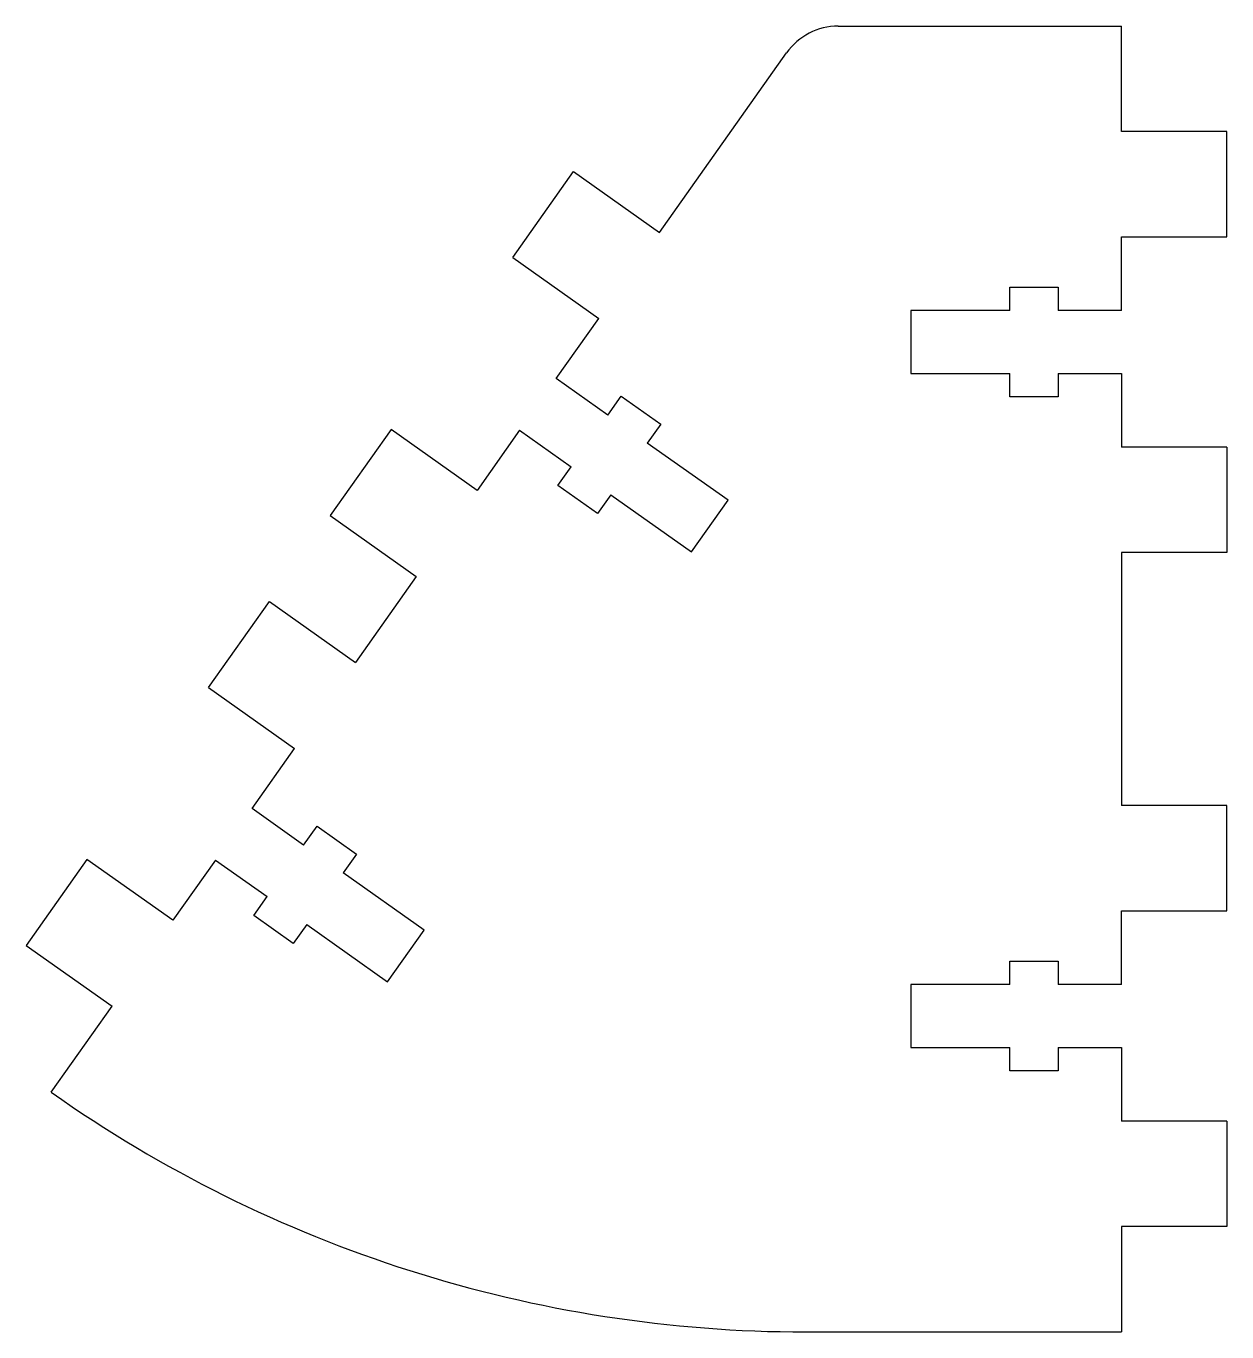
# Model space of a CAD drawing. Header units: millimetres. Extents: x -52 to 5, y -62 to 0.
import ezdxf

# ---------------------------------------------------------------- set-up
doc = ezdxf.new("R2010")
doc.units = ezdxf.units.MM

msp = doc.modelspace()

# ---------------------------------------------------------------- linework, layer by layer
at = {"color": 7, "linetype": 'Continuous', "lineweight": 25}
for p, q in [((-13.447, 0), (0, 0)), ((0, -5), (0, 0)), ((-21.928, -9.798), (-15.897, -1.268)), ((5, -5), (0, -5)), ((5, -10), (5, -5)), ((-28.897, -10.994), (-26.011, -6.911)), ((-26.011, -6.911), (-21.928, -9.798)), ((0, -13.5), (0, -10)), ((0, -10), (5, -10)), ((-28.897, -10.994), (-24.815, -13.88)), ((-5.3, -13.5), (-5.3, -12.4)), ((-5.3, -12.4), (-3, -12.4)), ((-3, -12.4), (-3, -13.5)), ((-10, -13.5), (-10, -16.5)), ((-5.3, -13.5), (-10, -13.5)), ((0, -13.5), (-3, -13.5)), ((-26.836, -16.738), (-24.815, -13.88)), ((-24.386, -18.47), (-26.836, -16.738)), ((-10, -16.5), (-5.3, -16.5)), ((-5.3, -17.6), (-5.3, -16.5)), ((-3, -16.5), (0, -16.5)), ((-3, -16.5), (-3, -17.6)), ((0, -16.5), (0, -20)), ((-24.386, -18.47), (-23.751, -17.572)), ((-23.751, -17.572), (-21.873, -18.9)), ((-3, -17.6), (-5.3, -17.6)), ((-34.671, -19.159), (-37.558, -23.241)), ((-30.588, -22.045), (-34.671, -19.159)), ((-28.568, -19.188), (-30.588, -22.045)), ((-28.568, -19.188), (-26.118, -20.92)), ((-21.873, -18.9), (-22.508, -19.798)), ((-18.671, -22.512), (-22.508, -19.798)), ((5, -20), (0, -20)), ((5, -20), (5, -25)), ((-26.753, -21.818), (-26.118, -20.92)), ((-24.875, -23.146), (-26.753, -21.818)), ((-24.24, -22.248), (-24.875, -23.146)), ((-24.24, -22.248), (-20.403, -24.961)), ((-20.403, -24.961), (-18.671, -22.512)), ((-37.558, -23.241), (-33.475, -26.128)), ((0, -25), (0, -37)), ((5, -25), (0, -25)), ((-33.475, -26.128), (-36.362, -30.21)), ((-43.331, -31.406), (-40.444, -27.324)), ((-40.444, -27.324), (-36.362, -30.21)), ((-43.331, -31.406), (-39.249, -34.293)), ((-41.269, -37.151), (-39.249, -34.293)), ((-38.82, -38.883), (-41.269, -37.151)), ((5, -37), (0, -37)), ((5, -42), (5, -37)), ((-38.82, -38.883), (-38.185, -37.984)), ((-38.185, -37.984), (-36.307, -39.312)), ((-49.105, -39.571), (-51.991, -43.654)), ((-45.022, -42.458), (-49.105, -39.571)), ((-43.001, -39.6), (-45.022, -42.458)), ((-43.001, -39.6), (-40.552, -41.332)), ((-36.307, -39.312), (-36.942, -40.211)), ((-33.104, -42.924), (-36.942, -40.211)), ((-41.187, -42.23), (-40.552, -41.332)), ((0, -45.5), (0, -42)), ((0, -42), (5, -42)), ((-39.309, -43.558), (-41.187, -42.23)), ((-38.674, -42.66), (-39.309, -43.558)), ((-38.674, -42.66), (-34.837, -45.374)), ((-34.837, -45.374), (-33.104, -42.924)), ((-51.991, -43.654), (-47.909, -46.54)), ((-5.3, -45.5), (-5.3, -44.4)), ((-5.3, -44.4), (-3, -44.4)), ((-3, -44.4), (-3, -45.5)), ((-10, -45.5), (-10, -48.5)), ((-5.3, -45.5), (-10, -45.5)), ((0, -45.5), (-3, -45.5)), ((-50.796, -50.623), (-47.909, -46.54)), ((-10, -48.5), (-5.3, -48.5)), ((-5.3, -49.6), (-5.3, -48.5)), ((-3, -48.5), (0, -48.5)), ((-3, -48.5), (-3, -49.6)), ((0, -48.5), (0, -52)), ((-3, -49.6), (-5.3, -49.6)), ((5, -52), (0, -52)), ((5, -52), (5, -57)), ((0, -57), (0, -62)), ((5, -57), (0, -57)), ((-15, -62), (0, -62))]:
    msp.add_line(p, q, dxfattribs=at)
for centre, radius, start, end in [((-13.447, -3), 3, 90, 144.73561), ((-15, 0), 62, 234.73561, 270)]:
    msp.add_arc(centre, radius, start, end, dxfattribs=at)

doc.saveas('drawing.dxf')
